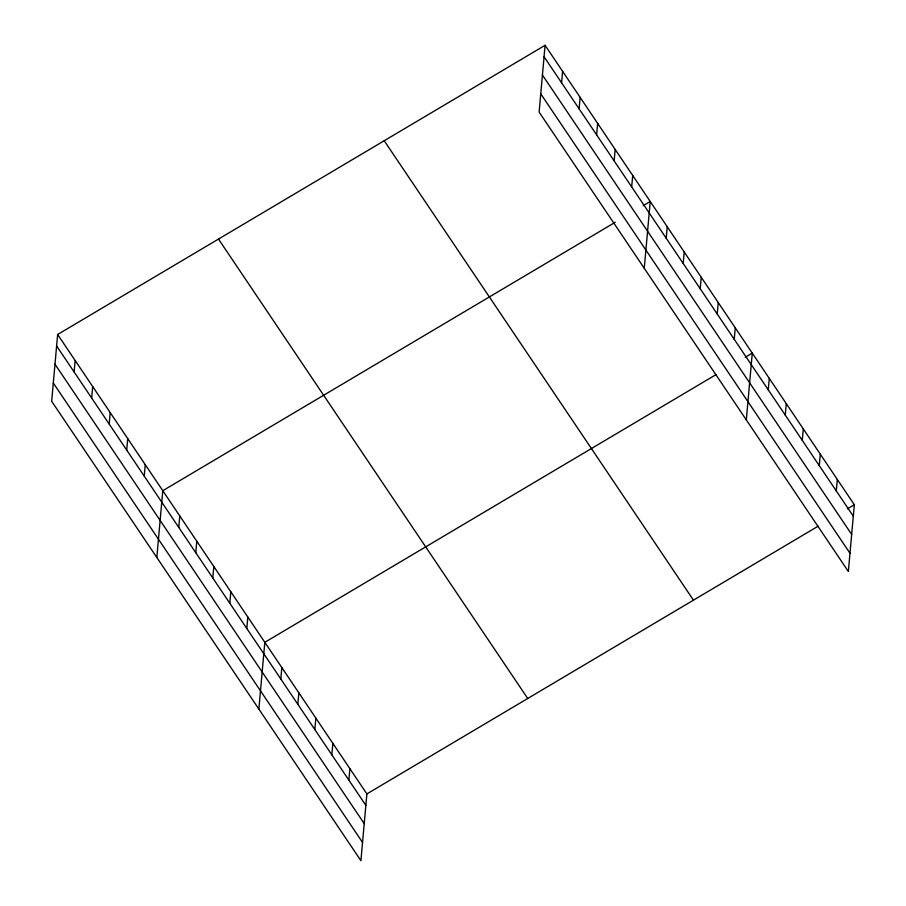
<?xml version="1.0" encoding="UTF-8"?>
<svg xmlns="http://www.w3.org/2000/svg" width="906" height="906" viewBox="0 0 906 906"><rect width="100%" height="100%" fill="white"/><g stroke="black" fill="none" stroke-linecap="round" stroke-linejoin="round"><path stroke-width="1.36" d="M57.644 334.495L51.676 401.279L360.916 860.7L366.873 793.916L57.644 334.495L545.084 45.3L854.324 504.721L848.356 571.505L539.127 112.084L545.084 45.3M74.145 371.992L75.164 360.531M91.665 398.017L92.684 386.568M109.184 424.053L110.215 412.604M126.715 450.089L127.735 438.629M144.235 476.126L145.254 464.665M156.817 557.484L162.786 490.701L615.253 222.253M178.765 527.428L179.784 515.967M195.775 552.694L196.795 541.233M212.785 577.96L213.805 566.499M229.796 603.226L230.815 591.777M246.794 628.492L247.825 617.043M258.867 709.092L264.824 642.309L716.136 374.552M280.815 679.036L281.834 667.575M297.825 704.302L298.844 692.841M314.835 729.568L315.854 718.107M331.834 754.834L332.864 743.384M348.844 780.1L349.875 768.65M561.584 82.786L562.603 71.336M579.104 108.822L580.134 97.372M596.635 134.858L597.654 123.397M614.155 160.894L615.174 149.433M631.675 186.919L632.705 175.47M644.268 268.289L650.225 201.506L643.226 205.651M666.204 238.221L667.235 226.772M683.215 263.499L684.245 252.038M700.225 288.765L701.244 277.304M717.235 314.031L718.254 302.57M734.245 339.297L735.264 327.836M746.317 419.897L752.274 353.114L745.276 357.258M768.254 389.829L769.285 378.38M785.264 415.107L786.283 403.646M802.274 440.373L803.294 428.912M819.284 465.639L820.304 454.178M836.295 490.905L837.314 479.444M366.873 793.916L818.186 526.16M847.325 508.866L854.324 504.721M544.064 56.761L853.293 516.171M542.434 75.017L851.674 534.427M540.757 93.828L849.987 553.249M384.223 140.736L693.464 600.157M218.493 239.059L527.734 698.481M56.614 345.956L365.854 805.366M54.983 364.212L364.223 823.633M53.307 383.023L362.547 842.444"/></g></svg>
